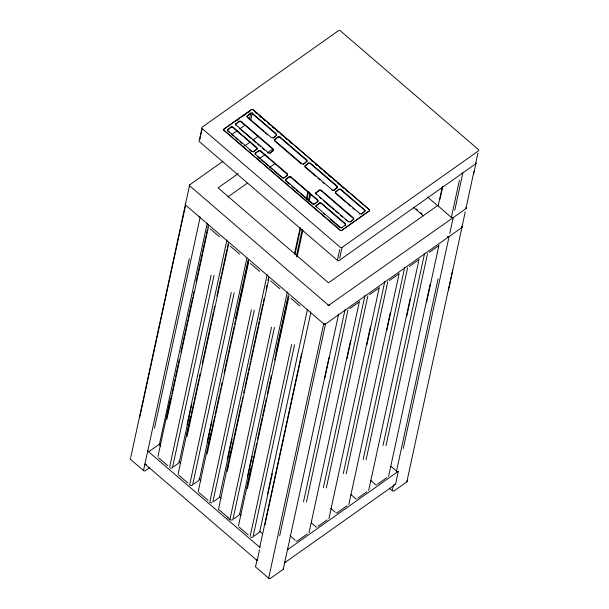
<?xml version="1.0" encoding="UTF-8"?>
<svg xmlns="http://www.w3.org/2000/svg" width="609" height="609" viewBox="0 0 609 609"><rect width="100%" height="100%" fill="white"/><g stroke="black" fill="none" stroke-linecap="round" stroke-linejoin="round"><path stroke-width="0.91" d="M461.965 226.274L461.82 227.56L325.48 324.034L324.049 324.133L185.334 204.852L189.681 184.847L222.993 161.271M157.929 456.575L170.383 398.956M238.469 525.833L250.931 468.207M130.813 457.123L185.395 204.677M201.693 129.314L199.341 140.184A1.302 1.005 12.2 0 0 199.349 141.615L337.394 260.317A1.302 1.005 12.2 0 0 339.221 260.462L475.835 163.699A1.302 1.005 12.2 0 0 475.827 162.885M139.788 417.096L185.608 205.187L185.326 204.045M199.821 139.446L202.173 128.575A1.302 1.005 12.2 0 1 202.158 127.144L338.497 30.663A1.309 1.005 12.2 0 1 340.332 30.808L478.392 149.525A1.302 1.005 12.2 0 1 478.385 150.941L342.045 247.421A1.302 1.005 12.2 0 1 340.21 247.277L202.173 128.575M149.829 467.529L145.338 470.704A1.302 1.005 12.2 0 1 143.511 470.559L189.33 258.65M154.503 428.325L200.117 217.337M223.83 130.684L223.899 130.356A1.043 0.807 12.2 0 1 223.891 129.207L251.525 109.658A1.043 0.807 12.2 0 1 252.986 109.772L369.313 209.8A1.043 0.807 12.2 0 1 369.32 210.95L341.687 230.499A1.043 0.807 12.2 0 1 340.225 230.377L223.899 130.356M207.227 223.275L159.299 444.966L160.73 446.199M229.342 132.48L227.933 131.27A1.462 1.127 12.2 0 1 227.918 129.664L231.077 127.015A1.462 1.127 12.2 0 1 233.125 127.174L256.785 147.523A1.462 1.127 12.2 0 1 256.8 149.129L254.402 151.238M166.828 417.066L170.238 401.285M170.642 399.435L171.441 395.721M171.845 393.863L175.133 378.646M175.529 376.819L178.102 364.928M178.498 363.101L179.29 359.439M180.873 352.124L187.892 319.634M188.189 318.279L192.733 297.245M193.114 295.51L193.921 291.757M196.098 281.693L206.185 235.044M206.55 233.338L207.372 229.563M207.753 227.766L208.362 224.987M166.851 419.357L208.377 227.279M227.918 129.664L231.077 127.015M235.721 125.157A1.462 1.127 12.2 0 1 236.018 123.931L239.177 121.282A1.462 1.127 12.2 0 1 241.225 121.45L273.205 148.939A1.462 1.127 12.2 0 1 273.213 150.552L270.053 153.202L273.213 150.552M236.018 123.931L239.177 121.282M273.411 150.712A1.462 1.127 12.2 0 0 273.098 149.433L241.118 121.937L241.225 121.45M169.584 467.27L211.117 275.192M247.071 117.126A1.462 1.127 12.2 0 1 247.368 115.9L250.527 113.244A1.462 1.127 12.2 0 1 252.575 113.411L276.235 133.752A1.462 1.127 12.2 0 1 276.25 135.358L276.143 135.853M172.514 467.506L214.041 275.428M247.368 115.9L250.527 113.244M249.37 119.638L250.779 113.114M250.672 120.483L252.354 112.695M187.001 424.717L226.944 239.954M179.221 462.452L191.751 404.414M186.963 434.377L190.975 415.818M191.317 414.257L193.989 401.902M194.385 400.044L195.268 395.964M195.466 395.051L198.831 379.498M199.227 377.671L200.018 374.01M202.196 363.946L211.688 320.045M211.886 319.131L213.462 311.816M213.85 310.034L214.65 306.327M216.857 296.119L220.192 280.719M220.587 278.884L221.371 275.23M221.676 273.852L226.913 249.614M227.294 247.871L228.497 242.298M186.986 436.676L228.512 244.597M253.694 151.534L256.8 149.129M255.186 154.587A1.462 1.127 12.2 0 1 255.476 153.361L258.635 150.705A1.462 1.127 12.2 0 1 260.69 150.872L287.204 173.672A1.462 1.127 12.2 0 1 287.22 175.278L284.822 177.394M255.476 153.361L258.635 150.705M287.113 175.773A1.462 1.127 12.2 0 0 287.098 174.166L260.583 151.367L260.69 150.872M189.719 484.581L231.253 292.503M192.65 484.817L234.176 292.746M268.006 153.034L268.112 152.547L236.132 125.051A1.462 1.127 12.2 0 1 236.125 123.444M207.136 442.035L246.881 258.186M276.25 135.358L273.091 138.015L275.382 136.393M199.356 479.763L211.886 421.725M235.576 318.332L248.099 260.302M208.879 443.459L214.726 416.434M215.129 414.577L219.56 394.069M219.94 392.303L220.747 388.58M221.143 386.753L221.95 383.023M224.112 373.028L227.469 357.483M227.766 356.113L234.191 326.386M234.587 324.567L235.386 320.859M235.774 319.063L237.198 312.508M237.594 310.651L238.401 306.936M239.337 302.604L240.327 298.029M240.525 297.116L242.1 289.8M242.496 287.966L243.288 284.312M244.818 277.247L248.632 259.617M274.636 140.824A1.462 1.127 12.2 0 1 274.933 139.59L278.092 136.941A1.462 1.127 12.2 0 1 280.14 137.109L306.654 159.908A1.462 1.127 12.2 0 1 306.67 161.514L303.51 164.164L306.67 161.514M207.121 453.987L248.647 261.908M274.933 139.59L278.092 136.941M306.867 161.682A1.462 1.127 12.2 0 0 306.548 160.403L280.033 137.596L280.14 137.109M209.854 501.9L251.388 309.821M282.005 177.767L282.112 177.28L255.597 154.473A1.462 1.127 12.2 0 1 255.582 152.867M212.785 502.136L254.311 310.057M287.22 175.278L284.053 177.935A1.462 1.127 12.2 0 1 283.611 178.132M285.598 180.744A1.462 1.127 12.2 0 1 285.895 179.51L289.054 176.861A1.462 1.127 12.2 0 1 291.102 177.029L317.624 199.828A1.462 1.127 12.2 0 1 317.632 201.434L315.241 203.551M287.098 174.166L287.204 173.672M285.91 181.124L286.017 180.629A1.462 1.127 12.2 0 1 286.002 179.023M227.271 459.346L267.214 274.583M219.491 497.073L232.021 439.036M285.895 179.51L289.054 176.861M288.118 183.02L288.224 182.533M227.241 469.006L228.04 465.291M230.202 455.288L233.567 439.736M233.856 438.381L241.484 403.12M241.872 401.323L242.686 397.555M243.691 392.919L244.491 389.204M244.894 387.347L248.198 372.053M248.594 370.226L249.386 366.565M249.781 364.738L250.573 361.076M250.908 359.516L257.934 327.033M258.33 325.176L259.137 321.468M259.541 319.611L262.837 304.371M263.225 302.536L264.017 298.882M266.194 288.818L266.986 285.157M267.96 280.642L268.767 276.928M227.256 471.297L268.782 279.226M317.525 201.929A1.462 1.127 12.2 0 0 317.517 200.323L291.003 177.516L291.102 177.029M275.032 139.103A1.462 1.127 12.2 0 0 275.047 140.709L301.562 163.509L301.455 164.004L274.941 141.204M307.416 169.127L305.36 167.353A1.462 1.127 12.2 0 1 305.345 165.747L308.504 163.098A1.462 1.127 12.2 0 1 310.56 163.265L337.074 186.065A1.462 1.127 12.2 0 1 337.089 187.671L333.93 190.32L337.089 187.671M306.548 160.403L306.654 159.908M305.36 167.353L305.467 166.866A1.462 1.127 12.2 0 1 305.452 165.26M229.996 519.211L271.523 327.132M305.345 165.747L308.504 163.098M232.92 519.447L274.446 327.368M337.279 187.831A1.462 1.127 12.2 0 0 336.967 186.552L310.453 163.752L310.56 163.265M294.421 254.082L300.039 228.109M306.456 198.427L307.857 191.934M295.015 254.098L300.686 227.873M306.769 199.737L308.519 191.622M247.406 476.657L287.357 291.901M239.634 514.392L252.156 456.354M296.408 256.275L302.231 229.319M308.398 200.81L310.072 193.076M275.847 352.961L288.369 294.923M247.97 483.576L248.776 479.823M249.15 478.088L250.581 471.473M250.984 469.615L251.783 465.908M252.118 464.37L255.483 448.818M255.879 446.991L256.671 443.329M257.607 438.998L262.22 417.652M262.601 415.894L265.227 403.737M265.631 401.879L266.43 398.164M267.343 393.939L270.114 381.135M270.51 379.308L271.302 375.646M274.659 360.125L278.671 341.565M279.013 339.974L281.678 327.65M282.081 325.792L286.527 305.216M286.923 303.389L287.714 299.727M297.07 257.127L302.886 230.225M309.106 201.472L310.704 194.05M247.391 488.616L288.917 296.537M316.094 192.787L319.253 190.137A1.462 1.127 12.2 0 1 321.301 190.305L353.281 217.801A1.462 1.127 12.2 0 1 353.289 219.407L353.19 219.895A1.462 1.127 12.2 0 0 353.174 218.288L321.194 190.792A1.462 1.127 12.2 0 0 319.146 190.625L316.094 192.787A1.462 1.127 12.2 0 0 315.789 193.114M317.632 201.434L314.472 204.084A1.462 1.127 12.2 0 1 312.874 204.198M319.146 190.625L319.253 190.137M316.315 205.667L319.474 203.018A1.462 1.127 12.2 0 1 321.522 203.185L345.181 223.526A1.462 1.127 12.2 0 1 345.196 225.132L345.09 225.627A1.462 1.127 12.2 0 0 345.075 224.021L321.415 203.672A1.462 1.127 12.2 0 0 319.367 203.513L316.315 205.667A1.462 1.127 12.2 0 0 316.018 206.9M321.194 190.792L321.301 190.305M319.367 203.513L319.474 203.018M250.132 536.529L291.658 344.45M253.055 536.765L294.581 344.686M267.541 493.975L307.469 309.319M259.769 531.703L272.292 473.665M346.338 202.591L335.78 193.51A1.462 1.127 12.2 0 1 335.765 191.904L338.924 189.254A1.462 1.127 12.2 0 1 340.971 189.422L364.631 209.762A1.462 1.127 12.2 0 1 364.646 211.369L361.487 214.018L364.646 211.369M256.777 561.018L255.772 565.67A1.302 1.005 12.2 0 0 255.788 567.101L268.668 578.177A1.302 1.005 12.2 0 0 270.503 578.329L283.223 569.324A1.302 1.005 12.2 0 0 283.489 568.227M259.959 546.319L301.592 353.753M146.35 464.37A1.302 1.005 12.2 0 1 144.919 464.035L257.196 560.577L259.548 549.714M264.945 524.722L310.765 312.805A1.302 1.005 12.2 0 1 310.384 312.059M335.765 191.904L338.924 189.254M342.091 227.538L345.196 225.132M268.668 578.177L323.653 323.889L325.48 324.034L279.66 535.943M337.394 260.317L339.746 249.446M339.693 258.292L342.045 247.421M348.082 221.889L348.188 221.402L316.216 193.906A1.462 1.127 12.2 0 1 316.2 192.299M353.289 219.407L350.129 222.057L352.421 220.435M283.223 569.324L329.043 357.414M324.833 377.915L338.574 314.343M303.51 501.763L345.037 309.684M306.434 501.999L347.96 309.92M309.037 532.692L350.563 340.614M323.394 487.687L364.92 295.609M326.325 487.923L367.851 295.845M328.921 518.624L370.455 326.546M343.286 473.612L384.812 281.541M346.209 473.855L387.735 281.777M348.812 504.549L390.339 312.47M363.17 459.544L404.696 267.465M366.1 459.78L407.627 267.701M368.696 490.473L410.23 298.402M383.061 445.468L424.587 253.39M385.984 445.704L427.51 253.626M449.777 233.407L453.18 217.657L451.353 217.504L438.115 205.888L442.385 186.834M440.079 198.983L442.827 186.27M388.588 476.405L430.114 284.327M452.654 269.939L406.842 481.848L394.114 490.854A1.302 1.005 12.2 0 1 392.287 490.709L393.49 485.129M396.307 472.12L438.099 278.793M459.399 180.287L451.353 217.504L453.18 217.657M284.898 561.704A1.302 1.005 12.2 0 1 284.631 562.8L395.523 484.33L398.347 471.29A1.302 1.005 12.2 0 1 396.512 471.145L390.788 466.22M403.28 448.475L449.092 236.558L447.919 236.741M454.794 210.212L462.84 172.986A1.302 1.005 12.2 0 1 461.926 173.215M448.452 290.447L465.23 211.803M473.954 171.426L465.908 208.651L328.654 305.353L189.308 185.532M475.568 163.981L477.913 153.118M473.528 174.463L475.941 163.296M190.518 416.267L178.064 474.312M210.661 433.585L198.199 491.623M230.796 450.896L218.502 509.436M347.008 358.724L359.401 301.516M366.9 344.656L379.285 287.448M386.784 330.58L399.177 273.372M406.675 316.505L419.061 259.297M426.559 302.437L438.952 245.229M185.22 204.441L185.593 203.756M466.281 207.973C465.672 209.945 466.479 206.816 466.281 207.958L465.908 208.651A1.302 1.005 12.2 0 0 466.243 207.707M461.82 227.56L462.193 226.883M438.457 204.989L438.472 206.428M237.061 120.308L239.329 118.702M243.105 116.03L245.374 114.423M247.642 112.817L249.911 111.219M231.854 134.482L237.228 130.684M239.527 129.055L244.902 125.248M244.681 145.924L250.109 142.087M253.207 139.895L258.627 136.058M238.157 173.626L218.045 187.861L328.479 282.82L437.551 205.636L427.51 197.004M259.038 158.85L265.227 154.465M267.549 152.829L272.969 148.992M227.88 196.913L247.216 183.233M269.65 167.353L275.062 163.524M349.779 308.634L358.868 302.201M369.671 294.558L378.76 288.126M389.554 280.49L398.644 274.058M409.446 266.415L418.535 259.982M429.33 252.339L438.419 245.914M160.068 443.717L149.57 451.147A1.302 1.005 12.2 0 1 147.743 450.995L260.013 547.537A1.302 1.005 12.2 0 1 260.005 546.106M173.542 466.776L178.696 463.129M193.677 484.094L198.831 480.448M213.812 501.405L218.966 497.759M233.947 518.723L239.101 515.077M254.082 536.034L259.236 532.388M298.128 540.411L307.218 533.979M318.012 526.343L327.102 519.911M337.904 512.268L346.993 505.835M357.787 498.192L366.877 491.76M377.679 484.125L386.768 477.692M398.347 471.29L287.456 549.76A1.302 1.005 12.2 0 0 287.714 548.663M449.092 236.558L447.668 236.657M337.569 512.748L335.863 513.006M297.793 540.899L296.088 541.157M172.172 467.986L170.223 468.161M192.307 485.304L191.393 485.624L189.772 485.099M232.585 519.934L230.636 520.101M252.72 537.245L250.771 537.42M376.666 484.878L374.977 484.505M356.493 498.992L355.093 498.581M316.718 527.135L315.317 526.724M211.536 502.943L209.915 502.41M416.335 208.978L417.774 210.212M420.644 212.678L422.075 213.911M413.382 207.281L423.422 215.913M254.958 112.048L256.343 113.244M259.114 115.626L261.192 117.408M263.271 119.197L265.349 120.978M268.143 123.383L269.574 124.617M272.444 127.083L273.875 128.316M276.745 130.783L278.176 132.016M281.046 134.475L282.477 135.708M285.339 138.174L286.778 139.408M289.64 141.874L291.079 143.107M311.146 160.365L312.584 161.598M315.447 164.065L316.878 165.298M319.748 167.757L321.179 168.99M324.049 171.456L326.203 173.306M328.35 175.156L330.504 177.006M333.367 179.472L334.798 180.706M337.668 183.172L339.099 184.405M341.969 186.864L343.4 188.097M346.27 190.564L347.701 191.797M305.467 166.866L331.981 189.665A1.462 1.127 12.2 0 0 334.029 189.833M247.383 117.507L263.537 131.392M264.9 132.564L267.625 134.909M307.568 169.256L313.292 174.174M313.658 174.494L315.767 176.298M317.868 178.11L319.969 179.914M322.77 182.327L324.171 183.53M347.747 203.802L350.563 206.223M352.611 207.989L354.659 209.747M240.898 129.725L251.319 138.685M252.712 139.88L256.191 142.871M257.577 144.067L260.363 146.457M262.449 148.253L264.534 150.042M319.679 197.461L321.103 198.686M323.752 200.97L334.181 209.93M335.574 211.133L338.353 213.523M340.439 215.312L342.524 217.108M345.265 219.461L346.696 220.694M286.017 180.629L312.531 203.429A1.462 1.127 12.2 0 0 314.579 203.596M231.412 134.262L233.567 136.112M235.675 137.931L237.792 139.743M239.9 141.562L242.017 143.374M249.5 149.814L251.586 151.611M257.622 156.795L259.784 158.652M261.208 159.885L264.07 162.344M265.501 163.57L268.363 166.029M269.787 167.262L272.649 169.721M274.08 170.946L280.901 176.816M287.014 182.068L289.549 184.253M291.696 186.095L294.55 188.554M295.982 189.78L298.844 192.238M300.275 193.472L311.724 203.322M323.371 213.333L324.78 214.543M330.245 219.24L339.982 227.621M210.219 228.862L219.423 236.779M230.354 246.181L239.558 254.09M250.489 263.491L259.693 271.408M270.624 280.802L279.828 288.719M290.759 298.121L299.963 306.03M389.425 488.243L392.287 490.709M370.577 480.295L374.756 483.881M350.951 494.592L354.864 497.956M330.801 508.446L334.98 512.032M311.176 522.743L315.089 526.1M289.983 535.692L295.198 540.175M178.658 461.614L180.812 463.464M198.74 478.887L200.894 480.737M219.537 496.769L220.968 498.002M239.619 514.034L241.05 515.267M259.693 531.299L262.563 533.766M158.546 457.77L167.741 465.687M178.681 475.089L187.884 482.998M198.816 492.399L208.019 500.316M218.951 509.718L228.154 517.627M239.086 527.029L248.289 534.946M143.511 470.559L130.623 459.483A1.302 1.005 12.2 0 1 130.615 458.044M227.462 517.46L230.05 519.728M338.467 313.932A1.302 1.005 12.2 0 1 338.201 315.028M395.523 484.33A1.302 1.005 12.2 0 1 394.099 484.429M257.196 560.577A1.302 1.005 12.2 0 1 256.808 559.831M329.568 305.124A1.302 1.005 12.2 0 1 327.741 304.98M189.696 186.278A1.302 1.005 12.2 0 1 189.681 184.847M407.101 480.752A1.302 1.005 12.2 0 1 406.842 481.848M199.919 216.598A1.302 1.005 12.2 0 1 198.488 216.264M228.025 129.169A1.462 1.127 12.2 0 0 228.04 130.775L251.692 151.123A1.462 1.127 12.2 0 0 253.74 151.283M230.971 127.502A1.462 1.127 12.2 0 1 233.019 127.669L256.678 148.01A1.462 1.127 12.2 0 1 256.693 149.616M253.641 151.778A1.462 1.127 12.2 0 1 253.192 151.976M316.421 205.18A1.462 1.127 12.2 0 0 316.436 206.786L340.088 227.127A1.462 1.127 12.2 0 0 342.144 227.294M342.037 227.781A1.462 1.127 12.2 0 1 341.01 228.032M258.536 151.199A1.462 1.127 12.2 0 1 260.583 151.367M284.159 177.44A1.462 1.127 12.2 0 1 282.112 177.28M283.033 178.178A1.462 1.127 12.2 0 1 282.462 178.041M288.948 177.356A1.462 1.127 12.2 0 1 291.003 177.516M247.475 115.405A1.462 1.127 12.2 0 0 247.49 117.012L271.15 137.36A1.462 1.127 12.2 0 0 273.197 137.52M250.421 113.738A1.462 1.127 12.2 0 1 252.476 113.898L276.128 134.246A1.462 1.127 12.2 0 1 276.448 135.525M335.871 191.416A1.462 1.127 12.2 0 0 335.886 193.023L359.546 213.363A1.462 1.127 12.2 0 0 361.594 213.531M338.817 189.742A1.462 1.127 12.2 0 1 340.873 189.909L364.525 210.25A1.462 1.127 12.2 0 1 364.844 211.529M359.889 214.132A1.462 1.127 12.2 0 1 359.439 213.858M277.986 137.436A1.462 1.127 12.2 0 1 280.033 137.596M303.617 163.676A1.462 1.127 12.2 0 1 301.562 163.509M308.405 163.593A1.462 1.127 12.2 0 1 310.453 163.752M332.331 190.434A1.462 1.127 12.2 0 1 331.875 190.16M239.071 121.77A1.462 1.127 12.2 0 1 241.118 121.937M270.16 152.707A1.462 1.127 12.2 0 1 268.112 152.547M316.109 194.393A1.462 1.127 12.2 0 1 315.797 194.012M350.236 221.562A1.462 1.127 12.2 0 1 348.188 221.402M251.563 109.491L223.929 129.047A1.043 0.807 12.2 0 0 223.937 130.197L340.264 230.217A1.043 0.807 12.2 0 0 341.725 230.339L369.358 210.783A1.043 0.807 12.2 0 0 369.351 209.633L253.024 109.612A1.043 0.807 12.2 0 0 251.563 109.491"/></g></svg>
